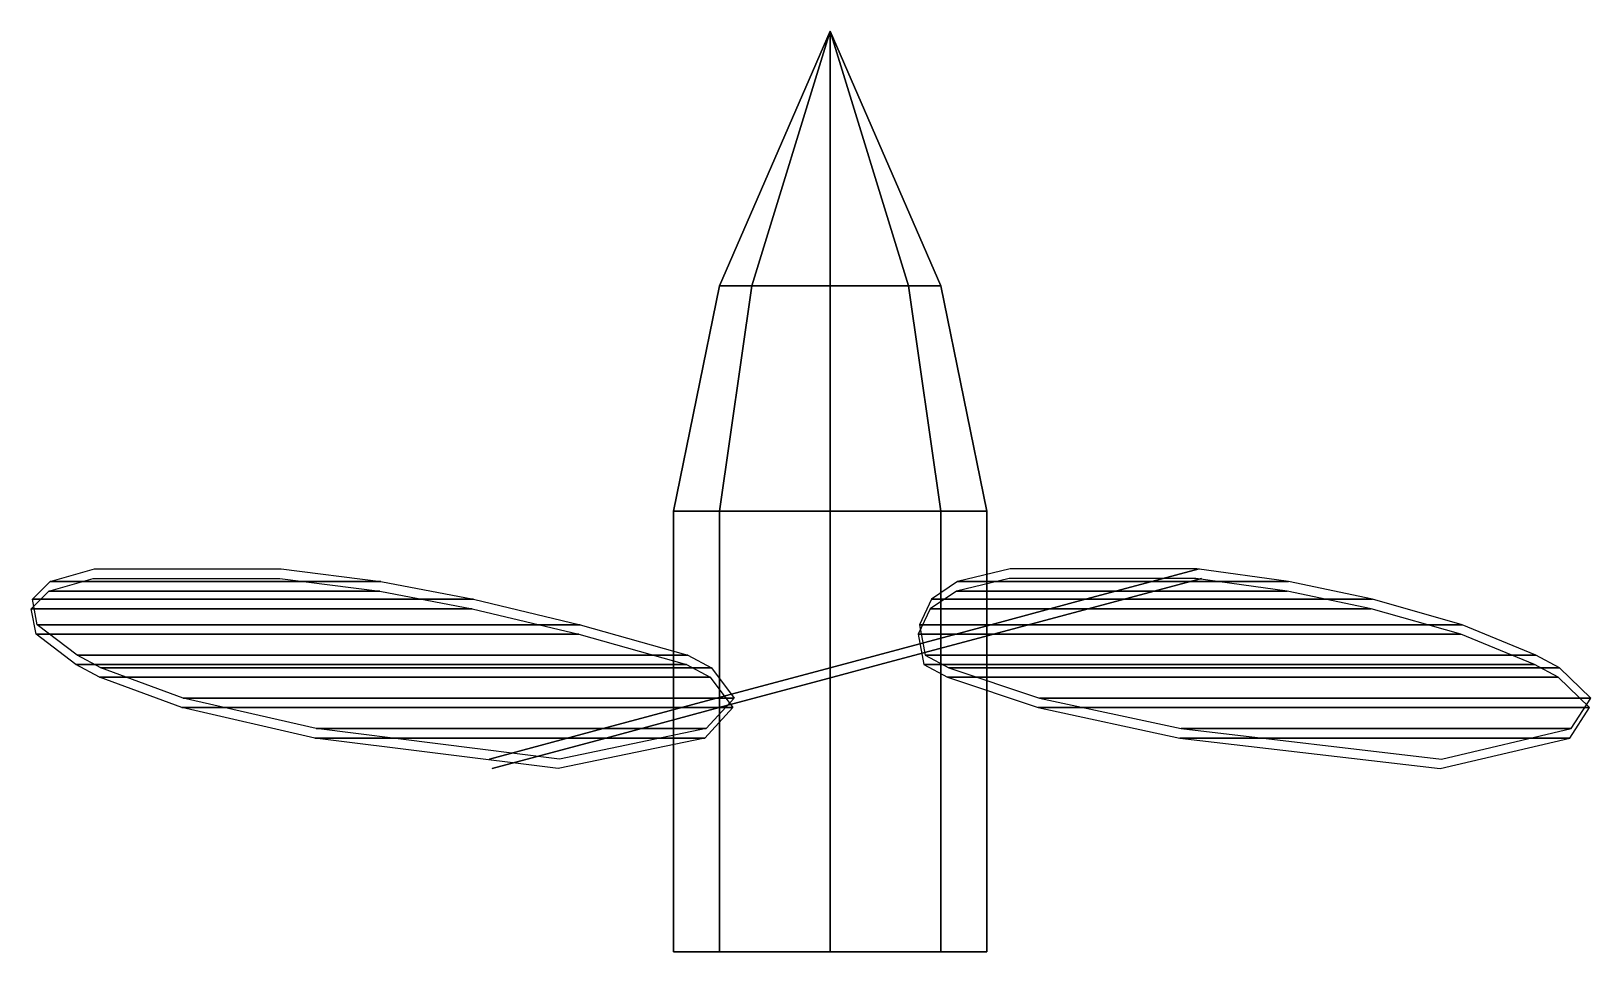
# Model space of a CAD drawing. Extents: x -0.82 to 0.78, y 23.77 to 24.71.
import ezdxf

# ---------------------------------------------------------------- set-up
doc = ezdxf.new("R2010")
doc.units = 0
doc.layers.add('PROPELLER', color=1, linetype='CONTINUOUS')

msp = doc.modelspace()

# ---------------------------------------------------------------- linework, layer by layer
at = {"layer": 'PROPELLER'}
for points in [[(0, 24.71), (-0.1131, 24.45), (-0.08, 24.45, 0.08), (0, 24.71)], [(0, 24.71), (-0.08, 24.45, -0.08), (-0.1131, 24.45), (0, 24.71)], [(0, 24.71), (-0.08, 24.45, 0.08), (0, 24.45, 0.1131), (0, 24.71)], [(0, 24.71), (0, 24.45, -0.1131), (-0.08, 24.45, -0.08), (0, 24.71)], [(0, 24.71), (0, 24.45, 0.1131), (0.08, 24.45, 0.08), (0, 24.71)], [(0, 24.71), (0.08, 24.45, 0.08), (0.1131, 24.45), (0, 24.71)], [(0, 24.71), (0.1131, 24.45), (0.08, 24.45, -0.08), (0, 24.71)], [(0, 24.71), (0.08, 24.45, -0.08), (0, 24.45, -0.1131), (0, 24.71)], [(-0.1131, 24.45), (-0.16, 24.22), (-0.1131, 24.22, 0.1131), (-0.08, 24.45, 0.08)], [(-0.08, 24.45, -0.08), (-0.1131, 24.22, -0.1131), (-0.16, 24.22), (-0.1131, 24.45)], [(-0.08, 24.45, 0.08), (-0.1131, 24.22, 0.1131), (0, 24.22, 0.16), (0, 24.45, 0.1131)], [(0, 24.45, -0.1131), (0, 24.22, -0.16), (-0.1131, 24.22, -0.1131), (-0.08, 24.45, -0.08)], [(0, 24.45, 0.1131), (0, 24.22, 0.16), (0.1131, 24.22, 0.1131), (0.08, 24.45, 0.08)], [(0.08, 24.45, -0.08), (0.1131, 24.22, -0.1131), (0, 24.22, -0.16), (0, 24.45, -0.1131)], [(0.08, 24.45, 0.08), (0.1131, 24.22, 0.1131), (0.16, 24.22), (0.1131, 24.45)], [(0.1131, 24.45), (0.16, 24.22), (0.1131, 24.22, -0.1131), (0.08, 24.45, -0.08)], [(-0.1131, 24.22, 0.1131), (-0.16, 24.22), (-0.16, 23.77), (-0.1131, 23.77, 0.1131)], [(-0.16, 24.22), (-0.1131, 24.22, -0.1131), (-0.1131, 23.77, -0.1131), (-0.16, 23.77)], [(0, 24.22, 0.16), (-0.1131, 24.22, 0.1131), (-0.1131, 23.77, 0.1131), (0, 23.77, 0.16)], [(-0.1131, 24.22, -0.1131), (0, 24.22, -0.16), (0, 23.77, -0.16), (-0.1131, 23.77, -0.1131)], [(0.1131, 24.22, 0.1131), (0, 24.22, 0.16), (0, 23.77, 0.16), (0.1131, 23.77, 0.1131)], [(0, 24.22, -0.16), (0.1131, 24.22, -0.1131), (0.1131, 23.77, -0.1131), (0, 23.77, -0.16)], [(0.16, 24.22), (0.1131, 24.22, 0.1131), (0.1131, 23.77, 0.1131), (0.16, 23.77)], [(0.1131, 24.22, -0.1131), (0.16, 24.22), (0.16, 23.77), (0.1131, 23.77, -0.1131)], [(-0.7964, 24.148, -0.0806), (-0.7513, 24.1609, 0.0012), (-0.5607, 24.1609, 0.1112), (-0.4587, 24.148, 0.1144)], [(0.468, 24.148, -0.6494), (0.3746, 24.1609, -0.6512), (0.184, 24.1609, -0.5412), (0.1302, 24.148, -0.4544)], [(0.3284, 24.148, 0.73), (0.3767, 24.1609, 0.65), (0.3767, 24.1609, 0.43), (0.3284, 24.148, 0.34)], [(-0.8146, 24.1299, -0.1691), (-0.7964, 24.148, -0.0806), (-0.4587, 24.148, 0.1144), (-0.3642, 24.1299, 0.0909)], [(-0.7977, 24.1383, -0.0783), (-0.7526, 24.1513, 0.0035), (-0.562, 24.1513, 0.1135), (-0.46, 24.1383, 0.1167)], [(0.5538, 24.1299, -0.6209), (0.468, 24.148, -0.6494), (0.1302, 24.148, -0.4544), (0.1034, 24.1299, -0.3609)], [(0.4667, 24.1383, -0.6517), (0.3733, 24.1513, -0.6535), (0.1827, 24.1513, -0.5435), (0.1289, 24.1383, -0.4567)], [(0.2608, 24.1299, 0.79), (0.3284, 24.148, 0.73), (0.3284, 24.148, 0.34), (0.2608, 24.1299, 0.27)], [(0.331, 24.1383, 0.73), (0.3793, 24.1513, 0.65), (0.3793, 24.1513, 0.43), (0.331, 24.1383, 0.34)], [(-0.8159, 24.1202, -0.1669), (-0.7977, 24.1383, -0.0783), (-0.46, 24.1383, 0.1167), (-0.3655, 24.1202, 0.0931)], [(-0.8096, 24.104, -0.2778), (-0.8146, 24.1299, -0.1691), (-0.3642, 24.1299, 0.0909), (-0.2553, 24.104, 0.0422)], [(0.6454, 24.104, -0.5622), (0.5538, 24.1299, -0.6209), (0.1034, 24.1299, -0.3609), (0.0911, 24.104, -0.2422)], [(0.5525, 24.1202, -0.6231), (0.4667, 24.1383, -0.6517), (0.1289, 24.1383, -0.4567), (0.1021, 24.1202, -0.3631)], [(0.1642, 24.104, 0.84), (0.2608, 24.1299, 0.79), (0.2608, 24.1299, 0.27), (0.1642, 24.104, 0.2)], [(0.2634, 24.1202, 0.79), (0.331, 24.1383, 0.73), (0.331, 24.1383, 0.34), (0.2634, 24.1202, 0.27)], [(-0.8109, 24.0943, -0.2756), (-0.8159, 24.1202, -0.1669), (-0.3655, 24.1202, 0.0931), (-0.2566, 24.0943, 0.0444)], [(0.6441, 24.0943, -0.5644), (0.5525, 24.1202, -0.6231), (0.1021, 24.1202, -0.3631), (0.0898, 24.0943, -0.2444)], [(0.1668, 24.0943, 0.84), (0.2634, 24.1202, 0.79), (0.2634, 24.1202, 0.27), (0.1668, 24.0943, 0.2)], [(-0.7689, 24.0729, -0.3882), (-0.8096, 24.104, -0.2778), (-0.2553, 24.104, 0.0422), (-0.1454, 24.0729, -0.0282)], [(0.0483, 24.0729, 0.86), (0.1642, 24.104, 0.84), (0.1642, 24.104, 0.2), (0.0483, 24.0729, 0.14)], [(0.7206, 24.0729, -0.4718), (0.6454, 24.104, -0.5622), (0.0911, 24.104, -0.2422), (0.0971, 24.0729, -0.1118)], [(-0.7702, 24.0633, -0.3859), (-0.8109, 24.0943, -0.2756), (-0.2566, 24.0943, 0.0444), (-0.1467, 24.0633, -0.0259)], [(0.0509, 24.0633, 0.86), (0.1668, 24.0943, 0.84), (0.1668, 24.0943, 0.2), (0.0509, 24.0633, 0.14)], [(0.7193, 24.0633, -0.4741), (0.6441, 24.0943, -0.5644), (0.0898, 24.0943, -0.2444), (0.0958, 24.0633, -0.1141)], [(-0.7448, 24.06, -0.43), (-0.7689, 24.0729, -0.3882), (-0.1454, 24.0729, -0.0282), (-0.1212, 24.06, -0.07)], [(0, 24.06, 0.86), (0.0483, 24.0729, 0.86), (0.0483, 24.0729, 0.14), (0, 24.06, 0.14)], [(0.7448, 24.06, -0.43), (0.7206, 24.0729, -0.4718), (0.0971, 24.0729, -0.1118), (0.1212, 24.06, -0.07)], [(-0.7461, 24.0503, -0.4278), (-0.7702, 24.0633, -0.3859), (-0.1467, 24.0633, -0.0259), (-0.1225, 24.0503, -0.0678)], [(-0.6621, 24.0193, -0.5131), (-0.7461, 24.0503, -0.4278), (-0.1225, 24.0503, -0.0678), (-0.0992, 24.0193, -0.1881)], [(-0.6608, 24.0289, -0.5154), (-0.7448, 24.06, -0.43), (-0.1212, 24.06, -0.07), (-0.0979, 24.0289, -0.1904)], [(-0.1159, 24.0289, 0.83), (0, 24.06, 0.86), (0, 24.06, 0.14), (-0.1159, 24.0289, 0.18)], [(-0.1133, 24.0193, 0.83), (0.0026, 24.0503, 0.86), (0.0026, 24.0503, 0.14), (-0.1133, 24.0193, 0.18)], [(0.0026, 24.0503, 0.86), (0.0509, 24.0633, 0.86), (0.0509, 24.0633, 0.14), (0.0026, 24.0503, 0.14)], [(0.7435, 24.0503, -0.4322), (0.7193, 24.0633, -0.4741), (0.0958, 24.0633, -0.1141), (0.1199, 24.0503, -0.0722)], [(0.7755, 24.0193, -0.3169), (0.7435, 24.0503, -0.4322), (0.1199, 24.0503, -0.0722), (0.2125, 24.0193, 0.0081)], [(0.7768, 24.0289, -0.3146), (0.7448, 24.06, -0.43), (0.1212, 24.06, -0.07), (0.2138, 24.0289, 0.0104)], [(-0.5262, 23.9882, -0.5685), (-0.6621, 24.0193, -0.5131), (-0.0992, 24.0193, -0.1881), (-0.1279, 23.9882, -0.3385)], [(-0.5249, 23.9979, -0.5708), (-0.6608, 24.0289, -0.5154), (-0.0979, 24.0289, -0.1904), (-0.1266, 23.9979, -0.3408)], [(-0.2318, 23.9979, 0.74), (-0.1159, 24.0289, 0.83), (-0.1159, 24.0289, 0.18), (-0.2318, 23.9979, 0.28)], [(-0.2292, 23.9882, 0.74), (-0.1133, 24.0193, 0.83), (-0.1133, 24.0193, 0.18), (-0.2292, 23.9882, 0.28)], [(0.7555, 23.9882, -0.1715), (0.7755, 24.0193, -0.3169), (0.2125, 24.0193, 0.0081), (0.3571, 23.9882, 0.0585)], [(0.7568, 23.9979, -0.1692), (0.7768, 24.0289, -0.3146), (0.2138, 24.0289, 0.0104), (0.3584, 23.9979, 0.0608)], [(-0.2778, 23.9572, -0.5589), (-0.5262, 23.9882, -0.5685), (-0.1279, 23.9882, -0.3385), (-0.2778, 23.9572, -0.5589)], [(-0.2765, 23.9668, -0.5611), (-0.5249, 23.9979, -0.5708), (-0.1266, 23.9979, -0.3408), (-0.2765, 23.9668, -0.5611)], [(-0.3477, 23.9668, 0.52), (-0.2318, 23.9979, 0.74), (-0.2318, 23.9979, 0.28), (-0.3477, 23.9668, 0.52)], [(-0.3451, 23.9572, 0.52), (-0.2292, 23.9882, 0.74), (-0.2292, 23.9882, 0.28), (-0.3451, 23.9572, 0.52)], [(0.6229, 23.9572, 0.0389), (0.7555, 23.9882, -0.1715), (0.3571, 23.9882, 0.0585), (0.6229, 23.9572, 0.0389)], [(0.6242, 23.9668, 0.0411), (0.7568, 23.9979, -0.1692), (0.3584, 23.9979, 0.0608), (0.6242, 23.9668, 0.0411)]]:
    msp.add_3dface(points, dxfattribs=at)

doc.saveas('drawing.dxf')
